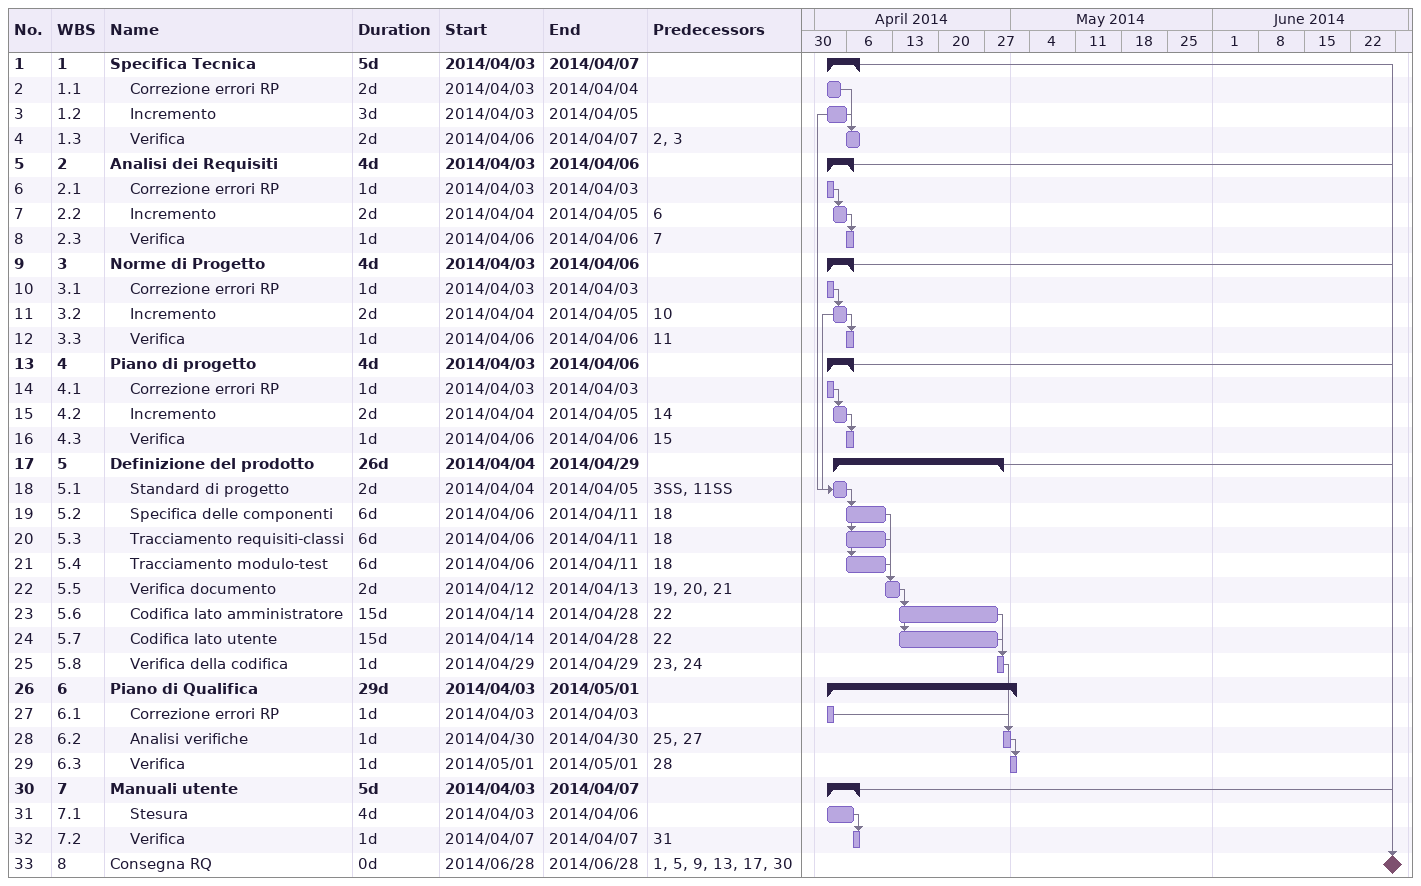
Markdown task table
| ID | WBS | Task | Duration | Start | Finish | Predecessors |
|---|---|---|---|---|---|---|
| 1 | 1 | **Specifica Tecnica** | 5d | 2014-04-03 | 2014-04-07 |  |
| 2 | 1.1 | Correzione errori RP | 2d | 2014-04-03 | 2014-04-04 |  |
| 3 | 1.2 | Incremento | 3d | 2014-04-03 | 2014-04-05 |  |
| 4 | 1.3 | Verifica | 2d | 2014-04-06 | 2014-04-07 | 2, 3 |
| 5 | 2 | **Analisi dei Requisiti** | 4d | 2014-04-03 | 2014-04-06 |  |
| 6 | 2.1 | Correzione errori RP | 1d | 2014-04-03 | 2014-04-03 |  |
| 7 | 2.2 | Incremento | 2d | 2014-04-04 | 2014-04-05 | 6 |
| 8 | 2.3 | Verifica | 1d | 2014-04-06 | 2014-04-06 | 7 |
| 9 | 3 | **Norme di Progetto** | 4d | 2014-04-03 | 2014-04-06 |  |
| 10 | 3.1 | Correzione errori RP | 1d | 2014-04-03 | 2014-04-03 |  |
| 11 | 3.2 | Incremento | 2d | 2014-04-04 | 2014-04-05 | 10 |
| 12 | 3.3 | Verifica | 1d | 2014-04-06 | 2014-04-06 | 11 |
| 13 | 4 | **Piano di progetto** | 4d | 2014-04-03 | 2014-04-06 |  |
| 14 | 4.1 | Correzione errori RP | 1d | 2014-04-03 | 2014-04-03 |  |
| 15 | 4.2 | Incremento | 2d | 2014-04-04 | 2014-04-05 | 14 |
| 16 | 4.3 | Verifica | 1d | 2014-04-06 | 2014-04-06 | 15 |
| 17 | 5 | **Definizione del prodotto** | 26d | 2014-04-04 | 2014-04-29 |  |
| 18 | 5.1 | Standard di progetto | 2d | 2014-04-04 | 2014-04-05 | 3SS, 11SS |
| 19 | 5.2 | Specifica delle componenti | 6d | 2014-04-06 | 2014-04-11 | 18 |
| 20 | 5.3 | Tracciamento requisiti-classi | 6d | 2014-04-06 | 2014-04-11 | 18 |
| 21 | 5.4 | Tracciamento modulo-test | 6d | 2014-04-06 | 2014-04-11 | 18 |
| 22 | 5.5 | Verifica documento | 2d | 2014-04-12 | 2014-04-13 | 19, 20, 21 |
| 23 | 5.6 | Codifica lato amministratore | 15d | 2014-04-14 | 2014-04-28 | 22 |
| 24 | 5.7 | Codifica lato utente | 15d | 2014-04-14 | 2014-04-28 | 22 |
| 25 | 5.8 | Verifica della codifica | 1d | 2014-04-29 | 2014-04-29 | 23, 24 |
| 26 | 6 | **Piano di Qualifica** | 29d | 2014-04-03 | 2014-05-01 |  |
| 27 | 6.1 | Correzione errori RP | 1d | 2014-04-03 | 2014-04-03 |  |
| 28 | 6.2 | Analisi verifiche | 1d | 2014-04-30 | 2014-04-30 | 25, 27 |
| 29 | 6.3 | Verifica | 1d | 2014-05-01 | 2014-05-01 | 28 |
| 30 | 7 | **Manuali utente** | 5d | 2014-04-03 | 2014-04-07 |  |
| 31 | 7.1 | Stesura | 4d | 2014-04-03 | 2014-04-06 |  |
| 32 | 7.2 | Verifica | 1d | 2014-04-07 | 2014-04-07 | 31 |
| 33 | 8 | Consegna RQ | 0d | 2014-06-28 | 2014-06-28 | 1, 5, 9, 13, 17, 30 |
